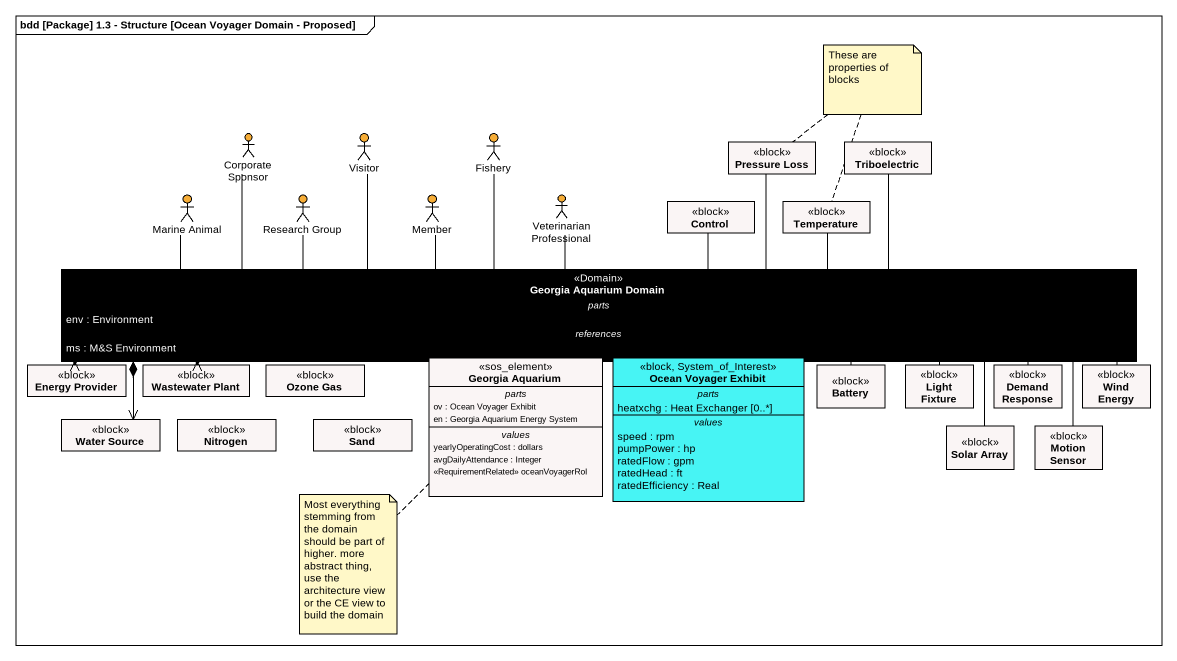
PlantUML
@startuml
mainframe bdd [Package] 1.3 - Structure [Ocean Voyager Domain - Proposed]
allowmixing
hide circle
hide empty members
actor "Corporate Sponsor" as Corporate_Sponsor #F6AD37
actor Visitor #F6AD37
actor Fishery #F6AD37
class "Pressure Loss" as Pressure_Loss <<block>> #FAF5F5
class Triboelectric <<block>> #FAF5F5
actor "Marine Animal" as Marine_Animal #F6AD37
actor "Research Group" as Research_Group #F6AD37
actor Member #F6AD37
actor "Veterinarian Professional" as Veterinarian_Professional #F6AD37
class "Control" as Control_ <<block>> #FAF5F5
class Temperature <<block>> #FAF5F5
class "Georgia Aquarium Domain" as Georgia_Aquarium_Domain <<Domain>> #000000 {
  -- parts --
  env : Environment
  -- references --
  ms : M&S Environment
}
class "Energy Provider" as Energy_Provider <<block>> #FAF5F5
class "Wastewater Plant" as Wastewater_Plant <<block>> #FAF5F5
class "Ozone Gas" as Ozone_Gas <<block>> #FAF5F5
class "Georgia Aquarium" as Georgia_Aquarium <<sos_element>> #FAF5F5 {
  -- parts --
  ov : Ocean Voyager Exhibit
  en : Georgia Aquarium Energy System
  -- values --
  yearlyOperatingCost : dollars
  avgDailyAttendance : Integer
  <<RequirementRelated>> oceanVoyagerRoI
}
class "Ocean Voyager Exhibit" as Ocean_Voyager_Exhibit <<block, System_of_Interest>> #47F4F4 {
  -- parts --
  heatxchg : Heat Exchanger [0..*]
  -- values --
  speed : rpm
  pumpPower : hp
  ratedFlow : gpm
  ratedHead : ft
  ratedEfficiency : Real
}
class Battery <<block>> #FAF5F5
class "Light Fixture" as Light_Fixture <<block>> #FAF5F5
class "Demand Response" as Demand_Response <<block>> #FAF5F5
class "Wind Energy" as Wind_Energy <<block>> #FAF5F5
class "Water Source" as Water_Source <<block>> #FAF5F5
class Nitrogen <<block>> #FAF5F5
class Sand <<block>> #FAF5F5
class "Solar Array" as Solar_Array <<block>> #FAF5F5
class "Motion Sensor" as Motion_Sensor <<block>> #FAF5F5
Georgia_Aquarium_Domain -left- Corporate_Sponsor
Georgia_Aquarium_Domain -up- Visitor
Georgia_Aquarium_Domain -up- Fishery
Georgia_Aquarium_Domain -up- Pressure_Loss
Georgia_Aquarium_Domain -right- Triboelectric
Georgia_Aquarium_Domain -left- Marine_Animal
Georgia_Aquarium_Domain -left- Research_Group
Georgia_Aquarium_Domain -up- Member
Georgia_Aquarium_Domain -up- Veterinarian_Professional
Georgia_Aquarium_Domain -up- Control_
Georgia_Aquarium_Domain -right- Temperature
Georgia_Aquarium_Domain <-left-* Energy_Provider
Georgia_Aquarium_Domain <-left-* Wastewater_Plant
Georgia_Aquarium_Domain *--> Georgia_Aquarium
Georgia_Aquarium_Domain -- Ocean_Voyager_Exhibit
Georgia_Aquarium_Domain -right- Battery
Georgia_Aquarium_Domain -right- Light_Fixture
Georgia_Aquarium_Domain -right- Demand_Response
Georgia_Aquarium_Domain -right- Wind_Energy
Georgia_Aquarium_Domain *-left-> Water_Source
Georgia_Aquarium_Domain -right- Solar_Array
Georgia_Aquarium_Domain -right- Motion_Sensor
note as N1
  These are properties of blocks
end note
N1 .. Pressure_Loss
N1 .. Temperature
note bottom of Georgia_Aquarium_Domain : Most everything stemming from the domain should be part of higher. more abstract thing, use the architecture view or the CE view to build the domain
@enduml
